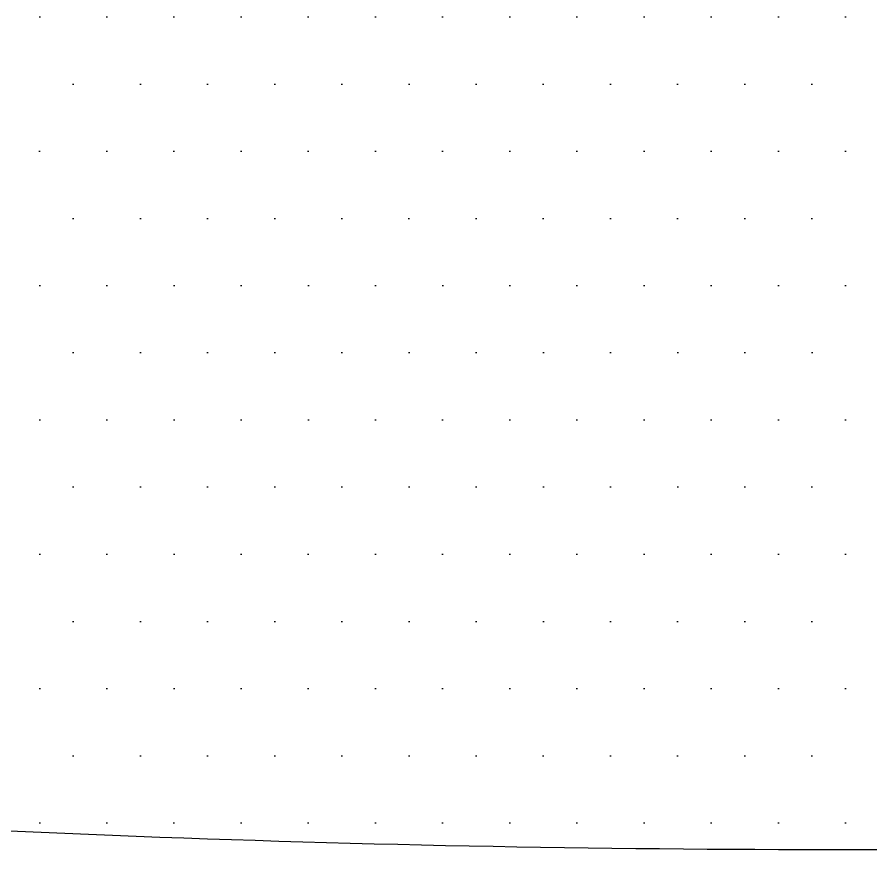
# Model space of a CAD drawing. Header units: millimetres. Extents: x -1245.62 to -1243.8, y 2261.31 to 2262.37.
# Drawn here: x -1244.8604 to -1244.5095, y 2261.6794 to 2262.0235 of the extents above; entities that cross this region are included whole.
import ezdxf

# ---------------------------------------------------------------- set-up
doc = ezdxf.new("R2010")
doc.units = ezdxf.units.MM
doc.layers.add('jacuzzi', color=1, linetype='Continuous')

msp = doc.modelspace()

# ---------------------------------------------------------------- hatches: boundary and pattern name
at = {"layer": 'jacuzzi'}
h = msp.add_hatch(dxfattribs=at)
h.set_pattern_fill('DOTS', color=256, scale=0.441452, style=0)
h.set_pattern_definition([(0, (-1240.574514, 2260.58889), (0.01379538, 0.02759076), [0, -0.02759076])])
edge = h.paths.add_edge_path()
edge.add_arc((-1244.52557, 2269.1228), 7.44118, 265.615176, 270.433514)
edge.add_arc((-1244.46947, 2261.7019), 0.02007, 270.5947, 354.181)
edge.add_arc((-1244.38413, 2261.6932), 0.06572, 9.492, 174.181, ccw=False)
edge.add_arc((-1244.29953, 2261.70735), 0.02007, 189.492, 273.0783)
edge.add_arc((-1244.41793, 2262.92225), 1.2407, 275.52618, 284.32933)
edge.add_arc((-1244.11506, 2261.74995), 0.0301, 278.0155, 332.7933)
edge.add_arc((-1244.49231, 2261.94396), 0.45432, 332.785, 387.215)
edge.add_arc((-1244.11506, 2262.13797), 0.0301, 27.2067, 81.9845)
edge.add_arc((-1244.67207, 2258.0991), 4.1072, 82.14653, 95.90312)
edge.add_arc((-1245.09132, 2262.15459), 0.0301, 96.0248, 158.1722)
edge.add_arc((-1244.56564, 2261.94396), 0.59641, 158.16585, 201.83415)
edge.add_arc((-1245.09132, 2261.73334), 0.0301, 201.8278, 263.9752)

# ---------------------------------------------------------------- linework, layer by layer
msp.add_lwpolyline([(-1245.09448, 2261.7034, 0.021027), (-1244.46927, 2261.68184, 0.381794), (-1244.44951, 2261.69987, -0.874579), (-1244.31932, 2261.70404, 0.381794), (-1244.29845, 2261.68731, 0.03843), (-1244.11086, 2261.72015, 0.243671), (-1244.08829, 2261.73619, 0.242064), (-1244.08829, 2262.15174, 0.243671), (-1244.11086, 2262.16778, 0.060097), (-1245.09448, 2262.18452, 0.278017), (-1245.11926, 2262.16578, 0.192879), (-1245.11926, 2261.72214, 0.278017)], format="xyb", close=True, dxfattribs=at)

doc.saveas('drawing.dxf')
